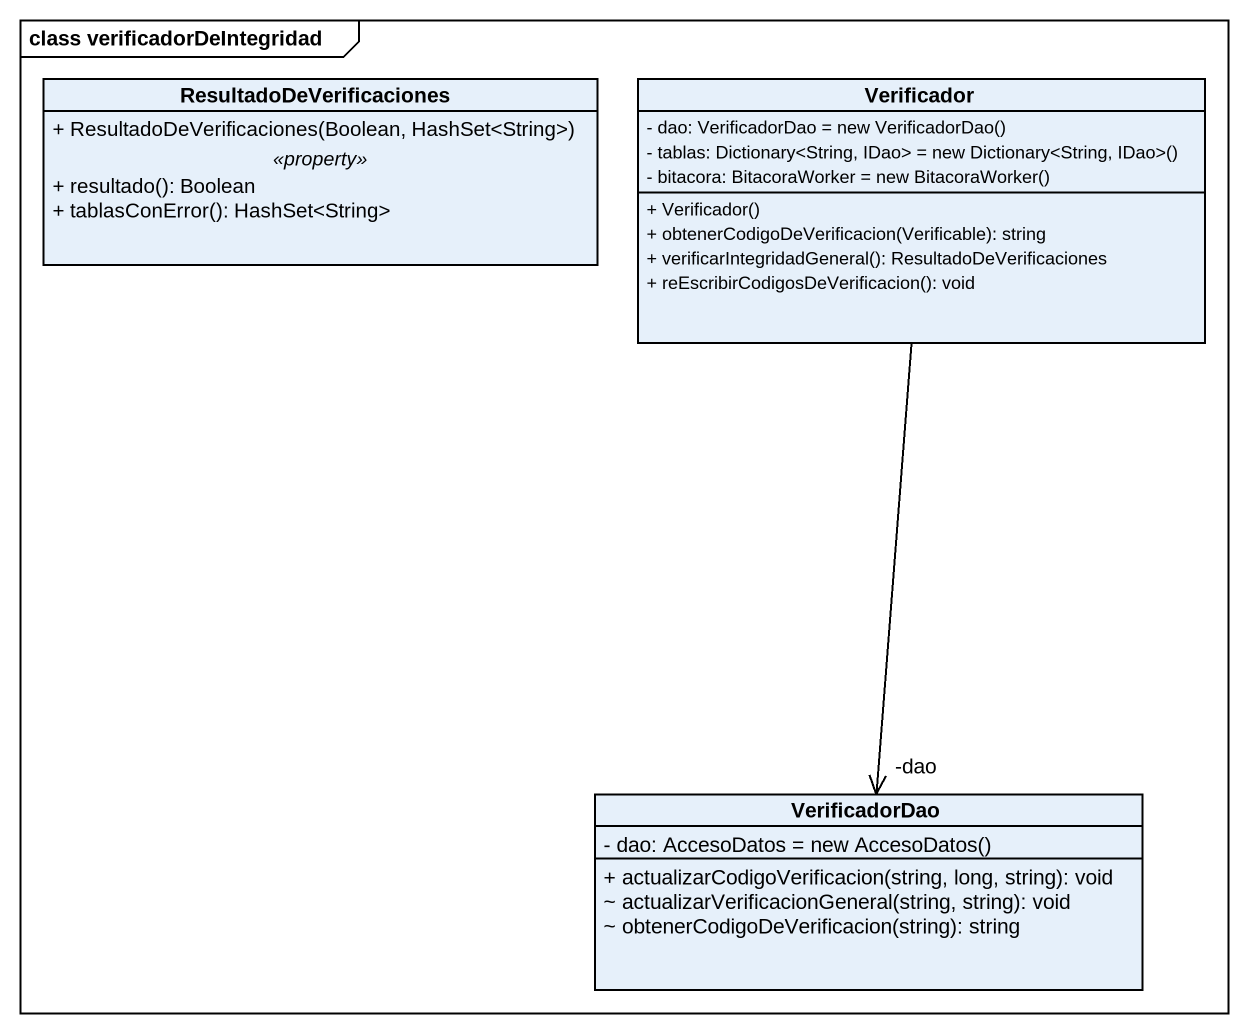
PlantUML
@startuml
mainframe class verificadorDeIntegridad
hide circle
hide empty members
skinparam classAttributeIconSize 0
class ResultadoDeVerificaciones {
  + ResultadoDeVerificaciones(Boolean, HashSet<String>)
  .. <<property>> ..
  + resultado(): Boolean
  + tablasConError(): HashSet<String>
}
class Verificador {
  {field} - dao: VerificadorDao = new VerificadorDao()
  {field} - tablas: Dictionary<String, IDao> = new Dictionary<String, IDao>()
  {field} - bitacora: BitacoraWorker = new BitacoraWorker()
  + Verificador()
  + obtenerCodigoDeVerificacion(Verificable): string
  + verificarIntegridadGeneral(): ResultadoDeVerificaciones
  + reEscribirCodigosDeVerificacion(): void
}
class VerificadorDao {
  {field} - dao: AccesoDatos = new AccesoDatos()
  + actualizarCodigoVerificacion(string, long, string): void
  ~ actualizarVerificacionGeneral(string, string): void
  ~ obtenerCodigoDeVerificacion(string): string
}
Verificador --> "-dao" VerificadorDao
@enduml
